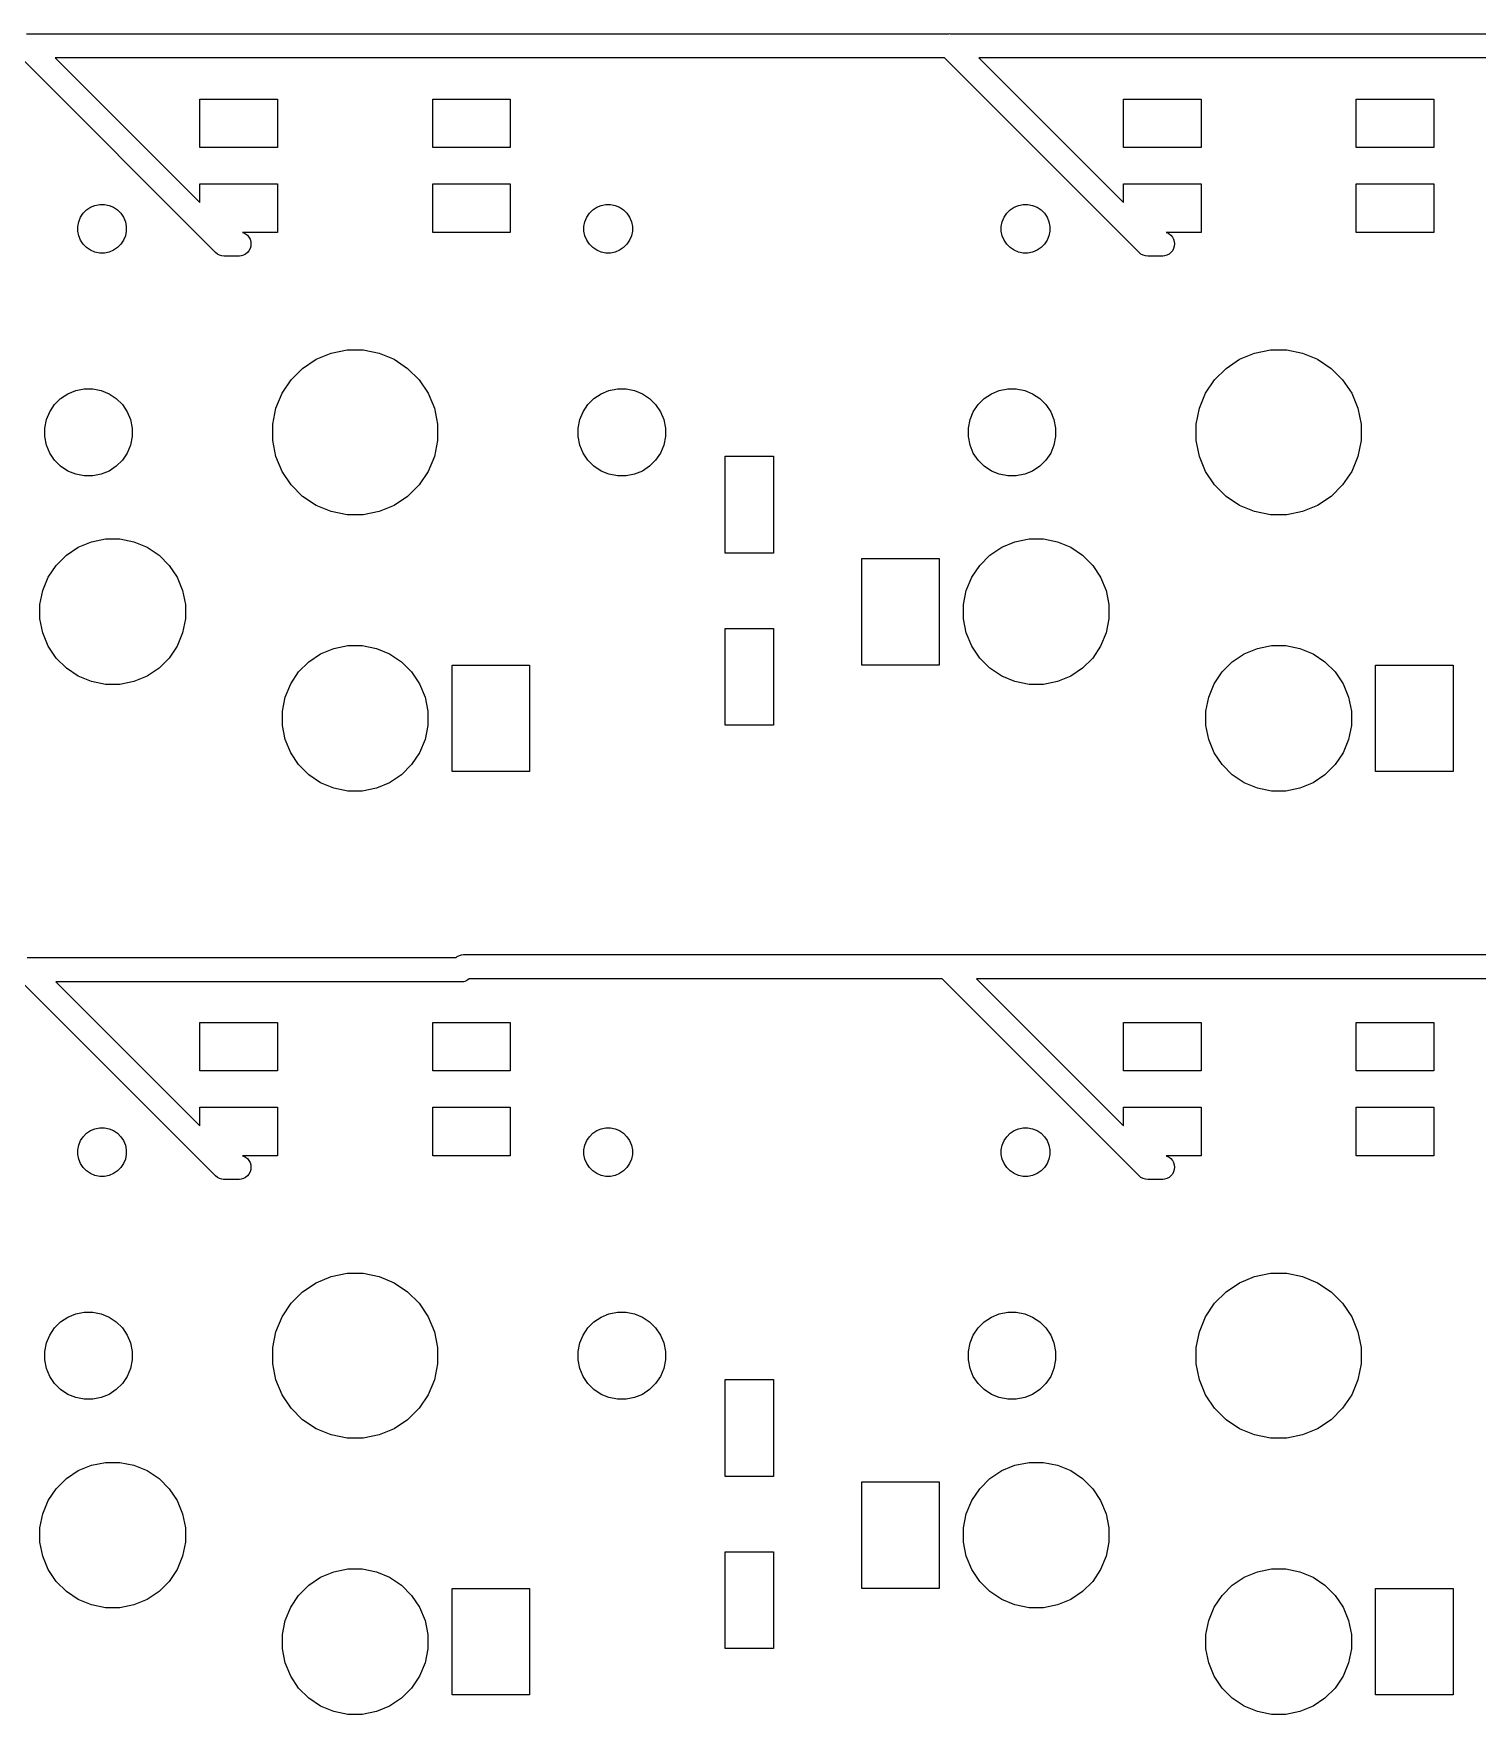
# Model space of a CAD drawing. Extents: x 33 to 239, y -108 to -23.
# Drawn here: x 111.62 to 141.4, y -106.85 to -72.17 of the extents above; entities that cross this region are included whole.
import ezdxf

# ---------------------------------------------------------------- set-up
doc = ezdxf.new("R2010")
doc.units = 0
doc.layers.add('BLACK', color=7, linetype='CONTINUOUS')

msp = doc.modelspace()

# ---------------------------------------------------------------- linework, layer by layer
at = {"layer": 'BLACK', "linetype": 'CONTINUOUS'}
for p, q in [((111.475, -72.175), (130.5, -72.175)), ((130.5, -72.175), (130.512, -72.1738)), ((130.512, -72.1738), (130.525, -72.175)), ((130.525, -72.175), (144.145, -72.175)), ((115.365, -76.6806), (111.359, -72.675)), ((130.409, -72.675), (112.066, -72.675)), ((112.066, -72.675), (115.05, -75.6589)), ((134.415, -76.6806), (130.409, -72.675)), ((144.053, -72.675), (131.116, -72.675)), ((131.116, -72.675), (134.1, -75.6589)), ((115.05, -74.525), (115.05, -73.525)), ((115.05, -73.525), (116.65, -73.525)), ((116.65, -73.525), (116.65, -74.525)), ((119.85, -74.525), (119.85, -73.525)), ((119.85, -73.525), (121.45, -73.525)), ((121.45, -73.525), (121.45, -74.525)), ((134.1, -74.525), (134.1, -73.525)), ((134.1, -73.525), (135.7, -73.525)), ((135.7, -73.525), (135.7, -74.525)), ((138.9, -74.525), (138.9, -73.525)), ((138.9, -73.525), (140.5, -73.525)), ((140.5, -73.525), (140.5, -74.525)), ((116.65, -74.525), (115.05, -74.525)), ((121.45, -74.525), (119.85, -74.525)), ((135.7, -74.525), (134.1, -74.525)), ((140.5, -74.525), (138.9, -74.525)), ((115.05, -75.6589), (115.05, -75.275)), ((115.05, -75.275), (116.65, -75.275)), ((116.65, -75.275), (116.65, -76.275)), ((119.85, -76.275), (119.85, -75.275)), ((119.85, -75.275), (121.45, -75.275)), ((121.45, -75.275), (121.45, -76.275)), ((134.1, -75.6589), (134.1, -75.275)), ((134.1, -75.275), (135.7, -75.275)), ((135.7, -75.275), (135.7, -76.275)), ((138.9, -76.275), (138.9, -75.275)), ((138.9, -75.275), (140.5, -75.275)), ((140.5, -75.275), (140.5, -76.275)), ((112.587, -75.9632), (112.642, -75.8813)), ((112.642, -75.8813), (112.711, -75.8116)), ((112.711, -75.8116), (112.793, -75.7569)), ((112.793, -75.7569), (112.884, -75.7192)), ((112.884, -75.7192), (112.981, -75.7)), ((112.981, -75.7), (113.079, -75.7)), ((113.079, -75.7), (113.176, -75.7192)), ((113.176, -75.7192), (113.267, -75.7569)), ((113.267, -75.7569), (113.349, -75.8116)), ((113.349, -75.8116), (113.418, -75.8813)), ((113.418, -75.8813), (113.473, -75.9632)), ((123.027, -75.9632), (123.082, -75.8813)), ((123.082, -75.8813), (123.151, -75.8116)), ((123.151, -75.8116), (123.233, -75.7569)), ((123.233, -75.7569), (123.324, -75.7192)), ((123.324, -75.7192), (123.421, -75.7)), ((123.421, -75.7), (123.519, -75.7)), ((123.519, -75.7), (123.616, -75.7192)), ((123.616, -75.7192), (123.707, -75.7569)), ((123.707, -75.7569), (123.789, -75.8116)), ((123.789, -75.8116), (123.858, -75.8813)), ((123.858, -75.8813), (123.913, -75.9632)), ((131.637, -75.9632), (131.692, -75.8813)), ((131.692, -75.8813), (131.761, -75.8116)), ((131.761, -75.8116), (131.843, -75.7569)), ((131.843, -75.7569), (131.934, -75.7192)), ((131.934, -75.7192), (132.031, -75.7)), ((132.031, -75.7), (132.129, -75.7)), ((132.129, -75.7), (132.226, -75.7192)), ((132.226, -75.7192), (132.317, -75.7569)), ((132.317, -75.7569), (132.399, -75.8116)), ((132.399, -75.8116), (132.468, -75.8813)), ((132.468, -75.8813), (132.523, -75.9632)), ((112.53, -76.1508), (112.549, -76.0542)), ((112.53, -76.2492), (112.53, -76.1508)), ((112.549, -76.3458), (112.53, -76.2492)), ((112.549, -76.0542), (112.587, -75.9632)), ((113.473, -75.9632), (113.511, -76.0542)), ((113.511, -76.0542), (113.53, -76.1508)), ((113.53, -76.2492), (113.511, -76.3458)), ((113.53, -76.1508), (113.53, -76.2492)), ((116.65, -76.275), (115.928, -76.275)), ((115.928, -76.275), (115.946, -76.2804)), ((115.946, -76.2804), (115.99, -76.3036)), ((121.45, -76.275), (119.85, -76.275)), ((122.97, -76.1508), (122.989, -76.0542)), ((122.97, -76.2492), (122.97, -76.1508)), ((122.989, -76.3458), (122.97, -76.2492)), ((122.989, -76.0542), (123.027, -75.9632)), ((123.913, -75.9632), (123.951, -76.0542)), ((123.951, -76.0542), (123.97, -76.1508)), ((123.97, -76.2492), (123.951, -76.3458)), ((123.97, -76.1508), (123.97, -76.2492)), ((131.58, -76.1508), (131.599, -76.0542)), ((131.58, -76.2492), (131.58, -76.1508)), ((131.599, -76.3458), (131.58, -76.2492)), ((131.599, -76.0542), (131.637, -75.9632)), ((132.523, -75.9632), (132.561, -76.0542)), ((132.561, -76.0542), (132.58, -76.1508)), ((132.58, -76.2492), (132.561, -76.3458)), ((132.58, -76.1508), (132.58, -76.2492)), ((135.7, -76.275), (134.978, -76.275)), ((134.978, -76.275), (134.996, -76.2804)), ((134.996, -76.2804), (135.04, -76.3036)), ((140.5, -76.275), (138.9, -76.275)), ((112.587, -76.4368), (112.549, -76.3458)), ((112.642, -76.5187), (112.587, -76.4368)), ((112.711, -76.5884), (112.642, -76.5187)), ((112.793, -76.6431), (112.711, -76.5884)), ((113.349, -76.5884), (113.267, -76.6431)), ((113.418, -76.5187), (113.349, -76.5884)), ((113.473, -76.4368), (113.418, -76.5187)), ((113.511, -76.3458), (113.473, -76.4368)), ((115.99, -76.3036), (116.028, -76.3349)), ((116.028, -76.3349), (116.059, -76.3729)), ((116.059, -76.3729), (116.082, -76.4164)), ((116.082, -76.6086), (116.059, -76.6521)), ((116.082, -76.4164), (116.096, -76.4635)), ((116.096, -76.5615), (116.082, -76.6086)), ((116.096, -76.4635), (116.101, -76.5125)), ((116.101, -76.5125), (116.096, -76.5615)), ((123.027, -76.4368), (122.989, -76.3458)), ((123.082, -76.5187), (123.027, -76.4368)), ((123.151, -76.5884), (123.082, -76.5187)), ((123.233, -76.6431), (123.151, -76.5884)), ((123.789, -76.5884), (123.707, -76.6431)), ((123.858, -76.5187), (123.789, -76.5884)), ((123.913, -76.4368), (123.858, -76.5187)), ((123.951, -76.3458), (123.913, -76.4368)), ((131.637, -76.4368), (131.599, -76.3458)), ((131.692, -76.5187), (131.637, -76.4368)), ((131.761, -76.5884), (131.692, -76.5187)), ((131.843, -76.6431), (131.761, -76.5884)), ((132.399, -76.5884), (132.317, -76.6431)), ((132.468, -76.5187), (132.399, -76.5884)), ((132.523, -76.4368), (132.468, -76.5187)), ((132.561, -76.3458), (132.523, -76.4368)), ((135.04, -76.3036), (135.078, -76.3349)), ((135.078, -76.3349), (135.109, -76.3729)), ((135.109, -76.3729), (135.132, -76.4164)), ((135.132, -76.6086), (135.109, -76.6521)), ((135.132, -76.4164), (135.146, -76.4635)), ((135.146, -76.5615), (135.132, -76.6086)), ((135.146, -76.4635), (135.151, -76.5125)), ((135.151, -76.5125), (135.146, -76.5615)), ((112.884, -76.6808), (112.793, -76.6431)), ((112.981, -76.7), (112.884, -76.6808)), ((113.079, -76.7), (112.981, -76.7)), ((113.176, -76.6808), (113.079, -76.7)), ((113.267, -76.6431), (113.176, -76.6808)), ((115.372, -76.6901), (115.365, -76.6806)), ((115.41, -76.7214), (115.372, -76.6901)), ((115.454, -76.7446), (115.41, -76.7214)), ((115.501, -76.7589), (115.454, -76.7446)), ((115.55, -76.7637), (115.501, -76.7589)), ((115.562, -76.7625), (115.55, -76.7637)), ((115.862, -76.7625), (115.562, -76.7625)), ((115.899, -76.7589), (115.862, -76.7625)), ((115.946, -76.7446), (115.899, -76.7589)), ((115.99, -76.7214), (115.946, -76.7446)), ((116.028, -76.6901), (115.99, -76.7214)), ((116.059, -76.6521), (116.028, -76.6901)), ((123.324, -76.6808), (123.233, -76.6431)), ((123.421, -76.7), (123.324, -76.6808)), ((123.519, -76.7), (123.421, -76.7)), ((123.616, -76.6808), (123.519, -76.7)), ((123.707, -76.6431), (123.616, -76.6808)), ((131.934, -76.6808), (131.843, -76.6431)), ((132.031, -76.7), (131.934, -76.6808)), ((132.129, -76.7), (132.031, -76.7)), ((132.226, -76.6808), (132.129, -76.7)), ((132.317, -76.6431), (132.226, -76.6808)), ((134.422, -76.6901), (134.415, -76.6806)), ((134.46, -76.7214), (134.422, -76.6901)), ((134.504, -76.7446), (134.46, -76.7214)), ((134.551, -76.7589), (134.504, -76.7446)), ((134.6, -76.7637), (134.551, -76.7589)), ((134.612, -76.7625), (134.6, -76.7637)), ((134.912, -76.7625), (134.612, -76.7625)), ((134.949, -76.7589), (134.912, -76.7625)), ((134.996, -76.7446), (134.949, -76.7589)), ((135.04, -76.7214), (134.996, -76.7446)), ((135.078, -76.6901), (135.04, -76.7214)), ((135.109, -76.6521), (135.078, -76.6901)), ((117.754, -78.7653), (118.083, -78.7)), ((118.083, -78.7), (118.417, -78.7)), ((118.417, -78.7), (118.746, -78.7653)), ((136.804, -78.7653), (137.133, -78.7)), ((137.133, -78.7), (137.467, -78.7)), ((137.467, -78.7), (137.796, -78.7653)), ((117.166, -79.0795), (117.445, -78.8935)), ((117.445, -78.8935), (117.754, -78.7653)), ((118.746, -78.7653), (119.055, -78.8935)), ((119.055, -78.8935), (119.334, -79.0795)), ((136.216, -79.0795), (136.495, -78.8935)), ((136.495, -78.8935), (136.804, -78.7653)), ((137.796, -78.7653), (138.105, -78.8935)), ((138.105, -78.8935), (138.384, -79.0795)), ((116.743, -79.5947), (116.93, -79.3163)), ((116.93, -79.3163), (117.166, -79.0795)), ((119.334, -79.0795), (119.57, -79.3163)), ((119.57, -79.3163), (119.757, -79.5947)), ((135.793, -79.5947), (135.98, -79.3163)), ((135.98, -79.3163), (136.216, -79.0795)), ((138.384, -79.0795), (138.62, -79.3163)), ((138.62, -79.3163), (138.807, -79.5947)), ((112.051, -79.8263), (112.176, -79.7009)), ((112.176, -79.7009), (112.324, -79.6024)), ((112.324, -79.6024), (112.487, -79.5346)), ((112.487, -79.5346), (112.661, -79.5)), ((112.661, -79.5), (112.839, -79.5)), ((112.839, -79.5), (113.013, -79.5346)), ((113.013, -79.5346), (113.176, -79.6024)), ((113.176, -79.6024), (113.324, -79.7009)), ((113.324, -79.7009), (113.449, -79.8263)), ((116.615, -79.9041), (116.743, -79.5947)), ((119.757, -79.5947), (119.885, -79.9041)), ((123.051, -79.8263), (123.176, -79.7009)), ((123.176, -79.7009), (123.324, -79.6024)), ((123.324, -79.6024), (123.487, -79.5346)), ((123.487, -79.5346), (123.661, -79.5)), ((123.661, -79.5), (123.839, -79.5)), ((123.839, -79.5), (124.013, -79.5346)), ((124.013, -79.5346), (124.176, -79.6024)), ((124.176, -79.6024), (124.324, -79.7009)), ((124.324, -79.7009), (124.449, -79.8263)), ((131.101, -79.8263), (131.226, -79.7009)), ((131.226, -79.7009), (131.374, -79.6024)), ((131.374, -79.6024), (131.537, -79.5346)), ((131.537, -79.5346), (131.711, -79.5)), ((131.711, -79.5), (131.889, -79.5)), ((131.889, -79.5), (132.063, -79.5346)), ((132.063, -79.5346), (132.226, -79.6024)), ((132.226, -79.6024), (132.374, -79.7009)), ((132.374, -79.7009), (132.499, -79.8263)), ((135.665, -79.9041), (135.793, -79.5947)), ((138.807, -79.5947), (138.935, -79.9041)), ((111.885, -80.1375), (111.952, -79.9737)), ((111.952, -79.9737), (112.051, -79.8263)), ((113.449, -79.8263), (113.548, -79.9737)), ((113.548, -79.9737), (113.615, -80.1375)), ((116.55, -80.2326), (116.615, -79.9041)), ((119.885, -79.9041), (119.95, -80.2326)), ((122.885, -80.1375), (122.952, -79.9737)), ((122.952, -79.9737), (123.051, -79.8263)), ((124.449, -79.8263), (124.548, -79.9737)), ((124.548, -79.9737), (124.615, -80.1375)), ((130.935, -80.1375), (131.002, -79.9737)), ((131.002, -79.9737), (131.101, -79.8263)), ((132.499, -79.8263), (132.598, -79.9737)), ((132.598, -79.9737), (132.665, -80.1375)), ((135.6, -80.2326), (135.665, -79.9041)), ((138.935, -79.9041), (139, -80.2326)), ((111.85, -80.3114), (111.885, -80.1375)), ((111.85, -80.4886), (111.85, -80.3114)), ((113.615, -80.1375), (113.65, -80.3114)), ((113.65, -80.3114), (113.65, -80.4886)), ((116.55, -80.5674), (116.55, -80.2326)), ((119.95, -80.2326), (119.95, -80.5674)), ((122.85, -80.3114), (122.885, -80.1375)), ((122.85, -80.4886), (122.85, -80.3114)), ((124.615, -80.1375), (124.65, -80.3114)), ((124.65, -80.3114), (124.65, -80.4886)), ((130.9, -80.3114), (130.935, -80.1375)), ((130.9, -80.4886), (130.9, -80.3114)), ((132.665, -80.1375), (132.7, -80.3114)), ((132.7, -80.3114), (132.7, -80.4886)), ((135.6, -80.5674), (135.6, -80.2326)), ((139, -80.2326), (139, -80.5674)), ((111.885, -80.6625), (111.85, -80.4886)), ((111.952, -80.8263), (111.885, -80.6625)), ((113.615, -80.6625), (113.548, -80.8263)), ((113.65, -80.4886), (113.615, -80.6625)), ((116.615, -80.8959), (116.55, -80.5674)), ((119.95, -80.5674), (119.885, -80.8959)), ((122.885, -80.6625), (122.85, -80.4886)), ((122.952, -80.8263), (122.885, -80.6625)), ((124.615, -80.6625), (124.548, -80.8263)), ((124.65, -80.4886), (124.615, -80.6625)), ((130.935, -80.6625), (130.9, -80.4886)), ((131.002, -80.8263), (130.935, -80.6625)), ((132.665, -80.6625), (132.598, -80.8263)), ((132.7, -80.4886), (132.665, -80.6625)), ((135.665, -80.8959), (135.6, -80.5674)), ((139, -80.5674), (138.935, -80.8959)), ((112.051, -80.9737), (111.952, -80.8263)), ((112.176, -81.0991), (112.051, -80.9737)), ((112.324, -81.1976), (112.176, -81.0991)), ((113.324, -81.0991), (113.176, -81.1976)), ((113.449, -80.9737), (113.324, -81.0991)), ((113.548, -80.8263), (113.449, -80.9737)), ((116.743, -81.2053), (116.615, -80.8959)), ((119.885, -80.8959), (119.757, -81.2053)), ((123.051, -80.9737), (122.952, -80.8263)), ((123.176, -81.0991), (123.051, -80.9737)), ((123.324, -81.1976), (123.176, -81.0991)), ((124.324, -81.0991), (124.176, -81.1976)), ((124.449, -80.9737), (124.324, -81.0991)), ((124.548, -80.8263), (124.449, -80.9737)), ((125.881, -82.8937), (125.881, -80.8937)), ((125.881, -80.8937), (126.881, -80.8937)), ((126.881, -80.8937), (126.881, -82.8937)), ((131.101, -80.9737), (131.002, -80.8263)), ((131.226, -81.0991), (131.101, -80.9737)), ((131.374, -81.1976), (131.226, -81.0991)), ((132.374, -81.0991), (132.226, -81.1976)), ((132.499, -80.9737), (132.374, -81.0991)), ((132.598, -80.8263), (132.499, -80.9737)), ((135.793, -81.2053), (135.665, -80.8959)), ((138.935, -80.8959), (138.807, -81.2053)), ((112.487, -81.2654), (112.324, -81.1976)), ((112.661, -81.3), (112.487, -81.2654)), ((112.839, -81.3), (112.661, -81.3)), ((113.013, -81.2654), (112.839, -81.3)), ((113.176, -81.1976), (113.013, -81.2654)), ((116.93, -81.4837), (116.743, -81.2053)), ((117.166, -81.7205), (116.93, -81.4837)), ((119.57, -81.4837), (119.334, -81.7205)), ((119.757, -81.2053), (119.57, -81.4837)), ((123.487, -81.2654), (123.324, -81.1976)), ((123.661, -81.3), (123.487, -81.2654)), ((123.839, -81.3), (123.661, -81.3)), ((124.013, -81.2654), (123.839, -81.3)), ((124.176, -81.1976), (124.013, -81.2654)), ((131.537, -81.2654), (131.374, -81.1976)), ((131.711, -81.3), (131.537, -81.2654)), ((131.889, -81.3), (131.711, -81.3)), ((132.063, -81.2654), (131.889, -81.3)), ((132.226, -81.1976), (132.063, -81.2654)), ((135.98, -81.4837), (135.793, -81.2053)), ((136.216, -81.7205), (135.98, -81.4837)), ((138.62, -81.4837), (138.384, -81.7205)), ((138.807, -81.2053), (138.62, -81.4837)), ((117.445, -81.9065), (117.166, -81.7205)), ((119.334, -81.7205), (119.055, -81.9065)), ((136.495, -81.9065), (136.216, -81.7205)), ((138.384, -81.7205), (138.105, -81.9065)), ((117.754, -82.0347), (117.445, -81.9065)), ((118.083, -82.1), (117.754, -82.0347)), ((118.417, -82.1), (118.083, -82.1)), ((118.746, -82.0347), (118.417, -82.1)), ((119.055, -81.9065), (118.746, -82.0347)), ((136.804, -82.0347), (136.495, -81.9065)), ((137.133, -82.1), (136.804, -82.0347)), ((137.467, -82.1), (137.133, -82.1)), ((137.796, -82.0347), (137.467, -82.1)), ((138.105, -81.9065), (137.796, -82.0347)), ((112.294, -82.9349), (112.539, -82.7707)), ((112.539, -82.7707), (112.812, -82.6576)), ((112.812, -82.6576), (113.102, -82.6)), ((113.102, -82.6), (113.398, -82.6)), ((113.398, -82.6), (113.688, -82.6576)), ((113.688, -82.6576), (113.961, -82.7707)), ((113.961, -82.7707), (114.206, -82.9349)), ((131.344, -82.9349), (131.589, -82.7707)), ((131.589, -82.7707), (131.862, -82.6576)), ((131.862, -82.6576), (132.152, -82.6)), ((132.152, -82.6), (132.448, -82.6)), ((132.448, -82.6), (132.738, -82.6576)), ((132.738, -82.6576), (133.011, -82.7707)), ((133.011, -82.7707), (133.256, -82.9349)), ((111.921, -83.3895), (112.085, -83.1438)), ((112.085, -83.1438), (112.294, -82.9349)), ((114.206, -82.9349), (114.415, -83.1438)), ((114.415, -83.1438), (114.579, -83.3895)), ((126.881, -82.8937), (125.881, -82.8937)), ((128.7, -85.2), (128.7, -83)), ((128.7, -83), (130.3, -83)), ((130.3, -83), (130.3, -85.2)), ((130.971, -83.3895), (131.135, -83.1438)), ((131.135, -83.1438), (131.344, -82.9349)), ((133.256, -82.9349), (133.465, -83.1438)), ((133.465, -83.1438), (133.629, -83.3895)), ((111.808, -83.6625), (111.921, -83.3895)), ((114.579, -83.3895), (114.692, -83.6625)), ((130.858, -83.6625), (130.971, -83.3895)), ((133.629, -83.3895), (133.742, -83.6625)), ((111.75, -83.9523), (111.808, -83.6625)), ((114.692, -83.6625), (114.75, -83.9523)), ((130.8, -83.9523), (130.858, -83.6625)), ((133.742, -83.6625), (133.8, -83.9523)), ((111.75, -84.2477), (111.75, -83.9523)), ((111.808, -84.5375), (111.75, -84.2477)), ((114.75, -84.2477), (114.692, -84.5375)), ((114.75, -83.9523), (114.75, -84.2477)), ((130.8, -84.2477), (130.8, -83.9523)), ((130.858, -84.5375), (130.8, -84.2477)), ((133.8, -84.2477), (133.742, -84.5375)), ((133.8, -83.9523), (133.8, -84.2477)), ((111.921, -84.8105), (111.808, -84.5375)), ((114.692, -84.5375), (114.579, -84.8105)), ((125.881, -86.4437), (125.881, -84.4437)), ((125.881, -84.4437), (126.881, -84.4437)), ((126.881, -84.4437), (126.881, -86.4437)), ((130.971, -84.8105), (130.858, -84.5375)), ((133.742, -84.5375), (133.629, -84.8105)), ((112.085, -85.0562), (111.921, -84.8105)), ((114.579, -84.8105), (114.415, -85.0562)), ((117.539, -84.9707), (117.812, -84.8576)), ((117.812, -84.8576), (118.102, -84.8)), ((118.102, -84.8), (118.398, -84.8)), ((118.398, -84.8), (118.688, -84.8576)), ((118.688, -84.8576), (118.961, -84.9707)), ((131.135, -85.0562), (130.971, -84.8105)), ((133.629, -84.8105), (133.465, -85.0562)), ((136.589, -84.9707), (136.862, -84.8576)), ((136.862, -84.8576), (137.152, -84.8)), ((137.152, -84.8), (137.448, -84.8)), ((137.448, -84.8), (137.738, -84.8576)), ((137.738, -84.8576), (138.011, -84.9707)), ((112.294, -85.2651), (112.085, -85.0562)), ((112.539, -85.4293), (112.294, -85.2651)), ((114.206, -85.2651), (113.961, -85.4293)), ((114.415, -85.0562), (114.206, -85.2651)), ((117.085, -85.3438), (117.294, -85.1349)), ((117.294, -85.1349), (117.539, -84.9707)), ((118.961, -84.9707), (119.206, -85.1349)), ((119.206, -85.1349), (119.415, -85.3438)), ((120.25, -87.4), (120.25, -85.2)), ((120.25, -85.2), (121.85, -85.2)), ((121.85, -85.2), (121.85, -87.4)), ((130.3, -85.2), (128.7, -85.2)), ((131.344, -85.2651), (131.135, -85.0562)), ((131.589, -85.4293), (131.344, -85.2651)), ((133.256, -85.2651), (133.011, -85.4293)), ((133.465, -85.0562), (133.256, -85.2651)), ((136.135, -85.3438), (136.344, -85.1349)), ((136.344, -85.1349), (136.589, -84.9707)), ((138.011, -84.9707), (138.256, -85.1349)), ((138.256, -85.1349), (138.465, -85.3438)), ((139.3, -87.4), (139.3, -85.2)), ((139.3, -85.2), (140.9, -85.2)), ((140.9, -85.2), (140.9, -87.4)), ((112.812, -85.5424), (112.539, -85.4293)), ((113.102, -85.6), (112.812, -85.5424)), ((113.398, -85.6), (113.102, -85.6)), ((113.688, -85.5424), (113.398, -85.6)), ((113.961, -85.4293), (113.688, -85.5424)), ((116.808, -85.8625), (116.921, -85.5895)), ((116.921, -85.5895), (117.085, -85.3438)), ((119.415, -85.3438), (119.579, -85.5895)), ((119.579, -85.5895), (119.692, -85.8625)), ((131.862, -85.5424), (131.589, -85.4293)), ((132.152, -85.6), (131.862, -85.5424)), ((132.448, -85.6), (132.152, -85.6)), ((132.738, -85.5424), (132.448, -85.6)), ((133.011, -85.4293), (132.738, -85.5424)), ((135.858, -85.8625), (135.971, -85.5895)), ((135.971, -85.5895), (136.135, -85.3438)), ((138.465, -85.3438), (138.629, -85.5895)), ((138.629, -85.5895), (138.742, -85.8625)), ((116.75, -86.1523), (116.808, -85.8625)), ((119.692, -85.8625), (119.75, -86.1523)), ((135.8, -86.1523), (135.858, -85.8625)), ((138.742, -85.8625), (138.8, -86.1523)), ((116.75, -86.4477), (116.75, -86.1523)), ((119.75, -86.1523), (119.75, -86.4477)), ((135.8, -86.4477), (135.8, -86.1523)), ((138.8, -86.1523), (138.8, -86.4477)), ((116.808, -86.7375), (116.75, -86.4477)), ((119.75, -86.4477), (119.692, -86.7375)), ((126.881, -86.4437), (125.881, -86.4437)), ((135.858, -86.7375), (135.8, -86.4477)), ((138.8, -86.4477), (138.742, -86.7375)), ((116.921, -87.0105), (116.808, -86.7375)), ((117.085, -87.2562), (116.921, -87.0105)), ((119.579, -87.0105), (119.415, -87.2562)), ((119.692, -86.7375), (119.579, -87.0105)), ((135.971, -87.0105), (135.858, -86.7375)), ((136.135, -87.2562), (135.971, -87.0105)), ((138.629, -87.0105), (138.465, -87.2562)), ((138.742, -86.7375), (138.629, -87.0105)), ((117.294, -87.4651), (117.085, -87.2562)), ((119.415, -87.2562), (119.206, -87.4651)), ((136.344, -87.4651), (136.135, -87.2562)), ((138.465, -87.2562), (138.256, -87.4651)), ((117.539, -87.6293), (117.294, -87.4651)), ((117.812, -87.7424), (117.539, -87.6293)), ((118.961, -87.6293), (118.688, -87.7424)), ((119.206, -87.4651), (118.961, -87.6293)), ((121.85, -87.4), (120.25, -87.4)), ((136.589, -87.6293), (136.344, -87.4651)), ((136.862, -87.7424), (136.589, -87.6293)), ((138.011, -87.6293), (137.738, -87.7424)), ((138.256, -87.4651), (138.011, -87.6293)), ((140.9, -87.4), (139.3, -87.4)), ((118.102, -87.8), (117.812, -87.7424)), ((118.398, -87.8), (118.102, -87.8)), ((118.688, -87.7424), (118.398, -87.8)), ((137.152, -87.8), (136.862, -87.7424)), ((137.448, -87.8), (137.152, -87.8)), ((137.738, -87.7424), (137.448, -87.8)), ((120.358, -91.2161), (120.401, -91.1929)), ((120.401, -91.1929), (120.448, -91.1786)), ((120.448, -91.1786), (120.485, -91.175)), ((120.485, -91.175), (120.498, -91.1738)), ((120.485, -91.175), (120.485, -91.175)), ((120.498, -91.1738), (120.51, -91.175)), ((120.51, -91.175), (130.45, -91.175)), ((130.45, -91.175), (130.463, -91.1738)), ((130.463, -91.1738), (130.475, -91.175)), ((130.475, -91.175), (149.5, -91.175)), ((111.487, -91.2375), (120.332, -91.2375)), ((120.332, -91.2375), (120.358, -91.2161)), ((115.365, -95.7306), (111.371, -91.7375)), ((120.423, -91.7375), (112.079, -91.7375)), ((112.079, -91.7375), (115.05, -94.7089)), ((120.435, -91.7387), (120.423, -91.7375)), ((120.484, -91.7339), (120.435, -91.7387)), ((120.531, -91.7196), (120.484, -91.7339)), ((120.575, -91.6964), (120.531, -91.7196)), ((120.601, -91.675), (120.575, -91.6964)), ((130.359, -91.675), (120.601, -91.675)), ((134.415, -95.7306), (130.359, -91.675)), ((149.409, -91.675), (131.066, -91.675)), ((131.066, -91.675), (134.1, -94.7089)), ((115.05, -93.575), (115.05, -92.575)), ((115.05, -92.575), (116.65, -92.575)), ((116.65, -92.575), (116.65, -93.575)), ((119.85, -93.575), (119.85, -92.575)), ((119.85, -92.575), (121.45, -92.575)), ((121.45, -92.575), (121.45, -93.575)), ((134.1, -93.575), (134.1, -92.575)), ((134.1, -92.575), (135.7, -92.575)), ((135.7, -92.575), (135.7, -93.575)), ((138.9, -93.575), (138.9, -92.575)), ((138.9, -92.575), (140.5, -92.575)), ((140.5, -92.575), (140.5, -93.575)), ((116.65, -93.575), (115.05, -93.575)), ((121.45, -93.575), (119.85, -93.575)), ((135.7, -93.575), (134.1, -93.575)), ((140.5, -93.575), (138.9, -93.575)), ((115.05, -94.7089), (115.05, -94.325)), ((115.05, -94.325), (116.65, -94.325)), ((116.65, -94.325), (116.65, -95.325)), ((119.85, -95.325), (119.85, -94.325)), ((119.85, -94.325), (121.45, -94.325)), ((121.45, -94.325), (121.45, -95.325)), ((134.1, -94.7089), (134.1, -94.325)), ((134.1, -94.325), (135.7, -94.325)), ((135.7, -94.325), (135.7, -95.325)), ((138.9, -95.325), (138.9, -94.325)), ((138.9, -94.325), (140.5, -94.325)), ((140.5, -94.325), (140.5, -95.325)), ((112.587, -95.0132), (112.642, -94.9313)), ((112.642, -94.9313), (112.711, -94.8616)), ((112.711, -94.8616), (112.793, -94.8069)), ((112.793, -94.8069), (112.884, -94.7692)), ((112.884, -94.7692), (112.981, -94.75)), ((112.981, -94.75), (113.079, -94.75)), ((113.079, -94.75), (113.176, -94.7692)), ((113.176, -94.7692), (113.267, -94.8069)), ((113.267, -94.8069), (113.349, -94.8616)), ((113.349, -94.8616), (113.418, -94.9313)), ((113.418, -94.9313), (113.473, -95.0132)), ((123.027, -95.0132), (123.082, -94.9313)), ((123.082, -94.9313), (123.151, -94.8616)), ((123.151, -94.8616), (123.233, -94.8069)), ((123.233, -94.8069), (123.324, -94.7692)), ((123.324, -94.7692), (123.421, -94.75)), ((123.421, -94.75), (123.519, -94.75)), ((123.519, -94.75), (123.616, -94.7692)), ((123.616, -94.7692), (123.707, -94.8069)), ((123.707, -94.8069), (123.789, -94.8616)), ((123.789, -94.8616), (123.858, -94.9313)), ((123.858, -94.9313), (123.913, -95.0132)), ((131.637, -95.0132), (131.692, -94.9313)), ((131.692, -94.9313), (131.761, -94.8616)), ((131.761, -94.8616), (131.843, -94.8069)), ((131.843, -94.8069), (131.934, -94.7692)), ((131.934, -94.7692), (132.031, -94.75)), ((132.031, -94.75), (132.129, -94.75)), ((132.129, -94.75), (132.226, -94.7692)), ((132.226, -94.7692), (132.317, -94.8069)), ((132.317, -94.8069), (132.399, -94.8616)), ((132.399, -94.8616), (132.468, -94.9313)), ((132.468, -94.9313), (132.523, -95.0132)), ((112.53, -95.2008), (112.549, -95.1042)), ((112.53, -95.2992), (112.53, -95.2008)), ((112.549, -95.3958), (112.53, -95.2992)), ((112.549, -95.1042), (112.587, -95.0132)), ((113.473, -95.0132), (113.511, -95.1042)), ((113.511, -95.1042), (113.53, -95.2008)), ((113.53, -95.2992), (113.511, -95.3958)), ((113.53, -95.2008), (113.53, -95.2992)), ((116.65, -95.325), (115.928, -95.325)), ((115.928, -95.325), (115.946, -95.3304)), ((115.946, -95.3304), (115.99, -95.3536)), ((115.99, -95.3536), (116.028, -95.3849)), ((121.45, -95.325), (119.85, -95.325)), ((122.97, -95.2008), (122.989, -95.1042)), ((122.97, -95.2992), (122.97, -95.2008)), ((122.989, -95.3958), (122.97, -95.2992)), ((122.989, -95.1042), (123.027, -95.0132)), ((123.913, -95.0132), (123.951, -95.1042)), ((123.951, -95.1042), (123.97, -95.2008)), ((123.97, -95.2992), (123.951, -95.3958)), ((123.97, -95.2008), (123.97, -95.2992)), ((131.58, -95.2008), (131.599, -95.1042)), ((131.58, -95.2992), (131.58, -95.2008)), ((131.599, -95.3958), (131.58, -95.2992)), ((131.599, -95.1042), (131.637, -95.0132)), ((132.523, -95.0132), (132.561, -95.1042)), ((132.561, -95.1042), (132.58, -95.2008)), ((132.58, -95.2992), (132.561, -95.3958)), ((132.58, -95.2008), (132.58, -95.2992)), ((135.7, -95.325), (134.978, -95.325)), ((134.978, -95.325), (134.996, -95.3304)), ((134.996, -95.3304), (135.04, -95.3536)), ((135.04, -95.3536), (135.078, -95.3849)), ((140.5, -95.325), (138.9, -95.325)), ((112.587, -95.4868), (112.549, -95.3958)), ((112.642, -95.5687), (112.587, -95.4868)), ((112.711, -95.6384), (112.642, -95.5687)), ((112.793, -95.6931), (112.711, -95.6384)), ((112.884, -95.7308), (112.793, -95.6931)), ((113.267, -95.6931), (113.176, -95.7308)), ((113.349, -95.6384), (113.267, -95.6931)), ((113.418, -95.5687), (113.349, -95.6384)), ((113.473, -95.4868), (113.418, -95.5687)), ((113.511, -95.3958), (113.473, -95.4868)), ((116.028, -95.3849), (116.059, -95.4229)), ((116.059, -95.7021), (116.028, -95.7401)), ((116.059, -95.4229), (116.082, -95.4664)), ((116.082, -95.6586), (116.059, -95.7021)), ((116.082, -95.4664), (116.096, -95.5135)), ((116.096, -95.6115), (116.082, -95.6586)), ((116.096, -95.5135), (116.101, -95.5625)), ((116.101, -95.5625), (116.096, -95.6115)), ((123.027, -95.4868), (122.989, -95.3958)), ((123.082, -95.5687), (123.027, -95.4868)), ((123.151, -95.6384), (123.082, -95.5687)), ((123.233, -95.6931), (123.151, -95.6384)), ((123.324, -95.7308), (123.233, -95.6931)), ((123.707, -95.6931), (123.616, -95.7308)), ((123.789, -95.6384), (123.707, -95.6931)), ((123.858, -95.5687), (123.789, -95.6384)), ((123.913, -95.4868), (123.858, -95.5687)), ((123.951, -95.3958), (123.913, -95.4868)), ((131.637, -95.4868), (131.599, -95.3958)), ((131.692, -95.5687), (131.637, -95.4868)), ((131.761, -95.6384), (131.692, -95.5687)), ((131.843, -95.6931), (131.761, -95.6384)), ((131.934, -95.7308), (131.843, -95.6931)), ((132.317, -95.6931), (132.226, -95.7308)), ((132.399, -95.6384), (132.317, -95.6931)), ((132.468, -95.5687), (132.399, -95.6384)), ((132.523, -95.4868), (132.468, -95.5687)), ((132.561, -95.3958), (132.523, -95.4868)), ((135.078, -95.3849), (135.109, -95.4229)), ((135.109, -95.7021), (135.078, -95.7401)), ((135.109, -95.4229), (135.132, -95.4664)), ((135.132, -95.6586), (135.109, -95.7021)), ((135.132, -95.4664), (135.146, -95.5135)), ((135.146, -95.6115), (135.132, -95.6586)), ((135.146, -95.5135), (135.151, -95.5625)), ((135.151, -95.5625), (135.146, -95.6115)), ((112.981, -95.75), (112.884, -95.7308)), ((113.079, -95.75), (112.981, -95.75)), ((113.176, -95.7308), (113.079, -95.75)), ((115.372, -95.7401), (115.365, -95.7306)), ((115.41, -95.7714), (115.372, -95.7401)), ((115.454, -95.7946), (115.41, -95.7714)), ((115.501, -95.8089), (115.454, -95.7946)), ((115.538, -95.8125), (115.501, -95.8089)), ((115.55, -95.8137), (115.538, -95.8125)), ((115.538, -95.8125), (115.538, -95.8125)), ((115.562, -95.8125), (115.55, -95.8137)), ((115.862, -95.8125), (115.562, -95.8125)), ((115.899, -95.8089), (115.862, -95.8125)), ((115.946, -95.7946), (115.899, -95.8089)), ((115.99, -95.7714), (115.946, -95.7946)), ((116.028, -95.7401), (115.99, -95.7714)), ((123.421, -95.75), (123.324, -95.7308)), ((123.519, -95.75), (123.421, -95.75)), ((123.616, -95.7308), (123.519, -95.75)), ((132.031, -95.75), (131.934, -95.7308)), ((132.129, -95.75), (132.031, -95.75)), ((132.226, -95.7308), (132.129, -95.75)), ((134.422, -95.7401), (134.415, -95.7306)), ((134.46, -95.7714), (134.422, -95.7401)), ((134.504, -95.7946), (134.46, -95.7714)), ((134.551, -95.8089), (134.504, -95.7946)), ((134.6, -95.8137), (134.551, -95.8089)), ((134.612, -95.8125), (134.6, -95.8137)), ((134.912, -95.8125), (134.612, -95.8125)), ((134.949, -95.8089), (134.912, -95.8125)), ((134.996, -95.7946), (134.949, -95.8089)), ((135.04, -95.7714), (134.996, -95.7946)), ((135.078, -95.7401), (135.04, -95.7714)), ((117.754, -97.8153), (118.083, -97.75)), ((118.083, -97.75), (118.417, -97.75)), ((118.417, -97.75), (118.746, -97.8153)), ((136.804, -97.8153), (137.133, -97.75)), ((137.133, -97.75), (137.467, -97.75)), ((137.467, -97.75), (137.796, -97.8153)), ((116.93, -98.3663), (117.166, -98.1295)), ((117.166, -98.1295), (117.445, -97.9435)), ((117.445, -97.9435), (117.754, -97.8153)), ((118.746, -97.8153), (119.055, -97.9435)), ((119.055, -97.9435), (119.334, -98.1295)), ((119.334, -98.1295), (119.57, -98.3663)), ((135.98, -98.3663), (136.216, -98.1295)), ((136.216, -98.1295), (136.495, -97.9435)), ((136.495, -97.9435), (136.804, -97.8153)), ((137.796, -97.8153), (138.105, -97.9435)), ((138.105, -97.9435), (138.384, -98.1295)), ((138.384, -98.1295), (138.62, -98.3663)), ((116.743, -98.6447), (116.93, -98.3663)), ((119.57, -98.3663), (119.757, -98.6447)), ((135.793, -98.6447), (135.98, -98.3663)), ((138.62, -98.3663), (138.807, -98.6447)), ((112.051, -98.8763), (112.176, -98.7509)), ((112.176, -98.7509), (112.324, -98.6524)), ((112.324, -98.6524), (112.487, -98.5846)), ((112.487, -98.5846), (112.661, -98.55)), ((112.661, -98.55), (112.839, -98.55)), ((112.839, -98.55), (113.013, -98.5846)), ((113.013, -98.5846), (113.176, -98.6524)), ((113.176, -98.6524), (113.324, -98.7509)), ((113.324, -98.7509), (113.449, -98.8763)), ((116.615, -98.9541), (116.743, -98.6447)), ((119.757, -98.6447), (119.885, -98.9541)), ((123.051, -98.8763), (123.176, -98.7509)), ((123.176, -98.7509), (123.324, -98.6524)), ((123.324, -98.6524), (123.487, -98.5846)), ((123.487, -98.5846), (123.661, -98.55)), ((123.661, -98.55), (123.839, -98.55)), ((123.839, -98.55), (124.013, -98.5846)), ((124.013, -98.5846), (124.176, -98.6524)), ((124.176, -98.6524), (124.324, -98.7509)), ((124.324, -98.7509), (124.449, -98.8763)), ((131.101, -98.8763), (131.226, -98.7509)), ((131.226, -98.7509), (131.374, -98.6524)), ((131.374, -98.6524), (131.537, -98.5846)), ((131.537, -98.5846), (131.711, -98.55)), ((131.711, -98.55), (131.889, -98.55)), ((131.889, -98.55), (132.063, -98.5846)), ((132.063, -98.5846), (132.226, -98.6524)), ((132.226, -98.6524), (132.374, -98.7509)), ((132.374, -98.7509), (132.499, -98.8763)), ((135.665, -98.9541), (135.793, -98.6447)), ((138.807, -98.6447), (138.935, -98.9541)), ((111.885, -99.1875), (111.952, -99.0237)), ((111.952, -99.0237), (112.051, -98.8763)), ((113.449, -98.8763), (113.548, -99.0237)), ((113.548, -99.0237), (113.615, -99.1875)), ((116.55, -99.2826), (116.615, -98.9541)), ((119.885, -98.9541), (119.95, -99.2826)), ((122.885, -99.1875), (122.952, -99.0237)), ((122.952, -99.0237), (123.051, -98.8763)), ((124.449, -98.8763), (124.548, -99.0237)), ((124.548, -99.0237), (124.615, -99.1875)), ((130.935, -99.1875), (131.002, -99.0237)), ((131.002, -99.0237), (131.101, -98.8763)), ((132.499, -98.8763), (132.598, -99.0237)), ((132.598, -99.0237), (132.665, -99.1875)), ((135.6, -99.2826), (135.665, -98.9541)), ((138.935, -98.9541), (139, -99.2826)), ((111.85, -99.3614), (111.885, -99.1875)), ((111.85, -99.5386), (111.85, -99.3614)), ((113.615, -99.1875), (113.65, -99.3614)), ((113.65, -99.3614), (113.65, -99.5386)), ((116.55, -99.6174), (116.55, -99.2826)), ((119.95, -99.2826), (119.95, -99.6174)), ((122.85, -99.3614), (122.885, -99.1875)), ((122.85, -99.5386), (122.85, -99.3614)), ((124.615, -99.1875), (124.65, -99.3614)), ((124.65, -99.3614), (124.65, -99.5386)), ((130.9, -99.3614), (130.935, -99.1875)), ((130.9, -99.5386), (130.9, -99.3614)), ((132.665, -99.1875), (132.7, -99.3614)), ((132.7, -99.3614), (132.7, -99.5386)), ((135.6, -99.6174), (135.6, -99.2826)), ((139, -99.2826), (139, -99.6174)), ((111.885, -99.7125), (111.85, -99.5386)), ((111.952, -99.8763), (111.885, -99.7125)), ((113.615, -99.7125), (113.548, -99.8763)), ((113.65, -99.5386), (113.615, -99.7125)), ((116.615, -99.9459), (116.55, -99.6174)), ((119.95, -99.6174), (119.885, -99.9459)), ((122.885, -99.7125), (122.85, -99.5386)), ((122.952, -99.8763), (122.885, -99.7125)), ((124.615, -99.7125), (124.548, -99.8763)), ((124.65, -99.5386), (124.615, -99.7125)), ((130.935, -99.7125), (130.9, -99.5386)), ((131.002, -99.8763), (130.935, -99.7125)), ((132.665, -99.7125), (132.598, -99.8763)), ((132.7, -99.5386), (132.665, -99.7125)), ((135.665, -99.9459), (135.6, -99.6174)), ((139, -99.6174), (138.935, -99.9459)), ((112.051, -100.024), (111.952, -99.8763)), ((112.176, -100.149), (112.051, -100.024)), ((112.324, -100.248), (112.176, -100.149)), ((113.324, -100.149), (113.176, -100.248)), ((113.449, -100.024), (113.324, -100.149)), ((113.548, -99.8763), (113.449, -100.024)), ((116.743, -100.255), (116.615, -99.9459)), ((119.885, -99.9459), (119.757, -100.255)), ((123.051, -100.024), (122.952, -99.8763)), ((123.176, -100.149), (123.051, -100.024)), ((123.324, -100.248), (123.176, -100.149)), ((124.324, -100.149), (124.176, -100.248)), ((124.449, -100.024), (124.324, -100.149)), ((124.548, -99.8763), (124.449, -100.024)), ((125.881, -101.944), (125.881, -99.9437)), ((125.881, -99.9437), (126.881, -99.9437)), ((126.881, -99.9437), (126.881, -101.944)), ((131.101, -100.024), (131.002, -99.8763)), ((131.226, -100.149), (131.101, -100.024)), ((131.374, -100.248), (131.226, -100.149)), ((132.374, -100.149), (132.226, -100.248)), ((132.499, -100.024), (132.374, -100.149)), ((132.598, -99.8763), (132.499, -100.024)), ((135.793, -100.255), (135.665, -99.9459)), ((138.935, -99.9459), (138.807, -100.255)), ((112.487, -100.315), (112.324, -100.248)), ((112.661, -100.35), (112.487, -100.315)), ((112.839, -100.35), (112.661, -100.35)), ((113.013, -100.315), (112.839, -100.35)), ((113.176, -100.248), (113.013, -100.315)), ((116.93, -100.534), (116.743, -100.255)), ((117.166, -100.77), (116.93, -100.534)), ((119.57, -100.534), (119.334, -100.77)), ((119.757, -100.255), (119.57, -100.534)), ((123.487, -100.315), (123.324, -100.248)), ((123.661, -100.35), (123.487, -100.315)), ((123.839, -100.35), (123.661, -100.35)), ((124.013, -100.315), (123.839, -100.35)), ((124.176, -100.248), (124.013, -100.315)), ((131.537, -100.315), (131.374, -100.248)), ((131.711, -100.35), (131.537, -100.315)), ((131.889, -100.35), (131.711, -100.35)), ((132.063, -100.315), (131.889, -100.35)), ((132.226, -100.248), (132.063, -100.315)), ((135.98, -100.534), (135.793, -100.255)), ((136.216, -100.77), (135.98, -100.534)), ((138.62, -100.534), (138.384, -100.77)), ((138.807, -100.255), (138.62, -100.534)), ((117.445, -100.957), (117.166, -100.77)), ((119.334, -100.77), (119.055, -100.957)), ((136.495, -100.957), (136.216, -100.77)), ((138.384, -100.77), (138.105, -100.957)), ((117.754, -101.085), (117.445, -100.957)), ((118.083, -101.15), (117.754, -101.085)), ((118.417, -101.15), (118.083, -101.15)), ((118.746, -101.085), (118.417, -101.15)), ((119.055, -100.957), (118.746, -101.085)), ((136.804, -101.085), (136.495, -100.957)), ((137.133, -101.15), (136.804, -101.085)), ((137.467, -101.15), (137.133, -101.15)), ((137.796, -101.085), (137.467, -101.15)), ((138.105, -100.957), (137.796, -101.085)), ((112.294, -101.985), (112.539, -101.821)), ((112.539, -101.821), (112.812, -101.708)), ((112.812, -101.708), (113.102, -101.65)), ((113.102, -101.65), (113.398, -101.65)), ((113.398, -101.65), (113.688, -101.708)), ((113.688, -101.708), (113.961, -101.821)), ((113.961, -101.821), (114.206, -101.985)), ((126.881, -101.944), (125.881, -101.944)), ((131.344, -101.985), (131.589, -101.821)), ((131.589, -101.821), (131.862, -101.708)), ((131.862, -101.708), (132.152, -101.65)), ((132.152, -101.65), (132.448, -101.65)), ((132.448, -101.65), (132.738, -101.708)), ((132.738, -101.708), (133.011, -101.821)), ((133.011, -101.821), (133.256, -101.985)), ((111.921, -102.439), (112.085, -102.194)), ((112.085, -102.194), (112.294, -101.985)), ((114.206, -101.985), (114.415, -102.194)), ((114.415, -102.194), (114.579, -102.439)), ((128.7, -104.25), (128.7, -102.05)), ((128.7, -102.05), (130.3, -102.05)), ((130.3, -102.05), (130.3, -104.25)), ((130.971, -102.439), (131.135, -102.194)), ((131.135, -102.194), (131.344, -101.985)), ((133.256, -101.985), (133.465, -102.194)), ((133.465, -102.194), (133.629, -102.439)), ((111.808, -102.712), (111.921, -102.439)), ((114.579, -102.439), (114.692, -102.712)), ((130.858, -102.712), (130.971, -102.439)), ((133.629, -102.439), (133.742, -102.712)), ((111.75, -103.002), (111.808, -102.712)), ((114.692, -102.712), (114.75, -103.002)), ((130.8, -103.002), (130.858, -102.712)), ((133.742, -102.712), (133.8, -103.002)), ((111.75, -103.298), (111.75, -103.002)), ((111.808, -103.588), (111.75, -103.298)), ((114.75, -103.298), (114.692, -103.588)), ((114.75, -103.002), (114.75, -103.298)), ((130.8, -103.298), (130.8, -103.002)), ((130.858, -103.588), (130.8, -103.298)), ((133.8, -103.298), (133.742, -103.588)), ((133.8, -103.002), (133.8, -103.298)), ((111.921, -103.861), (111.808, -103.588)), ((114.692, -103.588), (114.579, -103.861)), ((125.881, -105.494), (125.881, -103.494)), ((125.881, -103.494), (126.881, -103.494)), ((126.881, -103.494), (126.881, -105.494)), ((130.971, -103.861), (130.858, -103.588)), ((133.742, -103.588), (133.629, -103.861)), ((112.085, -104.106), (111.921, -103.861)), ((114.579, -103.861), (114.415, -104.106)), ((117.294, -104.185), (117.539, -104.021)), ((117.539, -104.021), (117.812, -103.908)), ((117.812, -103.908), (118.102, -103.85)), ((118.102, -103.85), (118.398, -103.85)), ((118.398, -103.85), (118.688, -103.908)), ((118.688, -103.908), (118.961, -104.021)), ((118.961, -104.021), (119.206, -104.185)), ((131.135, -104.106), (130.971, -103.861)), ((133.629, -103.861), (133.465, -104.106)), ((136.344, -104.185), (136.589, -104.021)), ((136.589, -104.021), (136.862, -103.908)), ((136.862, -103.908), (137.152, -103.85)), ((137.152, -103.85), (137.448, -103.85)), ((137.448, -103.85), (137.738, -103.908)), ((137.738, -103.908), (138.011, -104.021)), ((138.011, -104.021), (138.256, -104.185)), ((112.294, -104.315), (112.085, -104.106)), ((112.539, -104.479), (112.294, -104.315)), ((114.206, -104.315), (113.961, -104.479)), ((114.415, -104.106), (114.206, -104.315)), ((117.085, -104.394), (117.294, -104.185)), ((119.206, -104.185), (119.415, -104.394)), ((120.25, -106.45), (120.25, -104.25)), ((120.25, -104.25), (121.85, -104.25)), ((121.85, -104.25), (121.85, -106.45)), ((130.3, -104.25), (128.7, -104.25)), ((131.344, -104.315), (131.135, -104.106)), ((131.589, -104.479), (131.344, -104.315)), ((133.256, -104.315), (133.011, -104.479)), ((133.465, -104.106), (133.256, -104.315)), ((136.135, -104.394), (136.344, -104.185)), ((138.256, -104.185), (138.465, -104.394)), ((139.3, -106.45), (139.3, -104.25)), ((139.3, -104.25), (140.9, -104.25)), ((140.9, -104.25), (140.9, -106.45)), ((112.812, -104.592), (112.539, -104.479)), ((113.102, -104.65), (112.812, -104.592)), ((113.398, -104.65), (113.102, -104.65)), ((113.688, -104.592), (113.398, -104.65)), ((113.961, -104.479), (113.688, -104.592)), ((116.808, -104.912), (116.921, -104.639)), ((116.921, -104.639), (117.085, -104.394)), ((119.415, -104.394), (119.579, -104.639)), ((119.579, -104.639), (119.692, -104.912)), ((131.862, -104.592), (131.589, -104.479)), ((132.152, -104.65), (131.862, -104.592)), ((132.448, -104.65), (132.152, -104.65)), ((132.738, -104.592), (132.448, -104.65)), ((133.011, -104.479), (132.738, -104.592)), ((135.858, -104.912), (135.971, -104.639)), ((135.971, -104.639), (136.135, -104.394)), ((138.465, -104.394), (138.629, -104.639)), ((138.629, -104.639), (138.742, -104.912)), ((116.75, -105.202), (116.808, -104.912)), ((119.692, -104.912), (119.75, -105.202)), ((135.8, -105.202), (135.858, -104.912)), ((138.742, -104.912), (138.8, -105.202)), ((116.75, -105.498), (116.75, -105.202)), ((119.75, -105.202), (119.75, -105.498)), ((135.8, -105.498), (135.8, -105.202)), ((138.8, -105.202), (138.8, -105.498)), ((116.808, -105.788), (116.75, -105.498)), ((119.75, -105.498), (119.692, -105.788)), ((126.881, -105.494), (125.881, -105.494)), ((135.858, -105.788), (135.8, -105.498)), ((138.8, -105.498), (138.742, -105.788)), ((116.921, -106.061), (116.808, -105.788)), ((117.085, -106.306), (116.921, -106.061)), ((119.579, -106.061), (119.415, -106.306)), ((119.692, -105.788), (119.579, -106.061)), ((135.971, -106.061), (135.858, -105.788)), ((136.135, -106.306), (135.971, -106.061)), ((138.629, -106.061), (138.465, -106.306)), ((138.742, -105.788), (138.629, -106.061)), ((117.294, -106.515), (117.085, -106.306)), ((119.415, -106.306), (119.206, -106.515)), ((121.85, -106.45), (120.25, -106.45)), ((136.344, -106.515), (136.135, -106.306)), ((138.465, -106.306), (138.256, -106.515)), ((140.9, -106.45), (139.3, -106.45)), ((117.539, -106.679), (117.294, -106.515)), ((117.812, -106.792), (117.539, -106.679)), ((118.102, -106.85), (117.812, -106.792)), ((118.688, -106.792), (118.398, -106.85)), ((118.961, -106.679), (118.688, -106.792)), ((119.206, -106.515), (118.961, -106.679)), ((136.589, -106.679), (136.344, -106.515)), ((136.862, -106.792), (136.589, -106.679)), ((137.152, -106.85), (136.862, -106.792)), ((137.738, -106.792), (137.448, -106.85)), ((138.011, -106.679), (137.738, -106.792)), ((138.256, -106.515), (138.011, -106.679)), ((118.398, -106.85), (118.102, -106.85)), ((137.448, -106.85), (137.152, -106.85))]:
    msp.add_line(p, q, dxfattribs=at)

doc.saveas('drawing.dxf')
